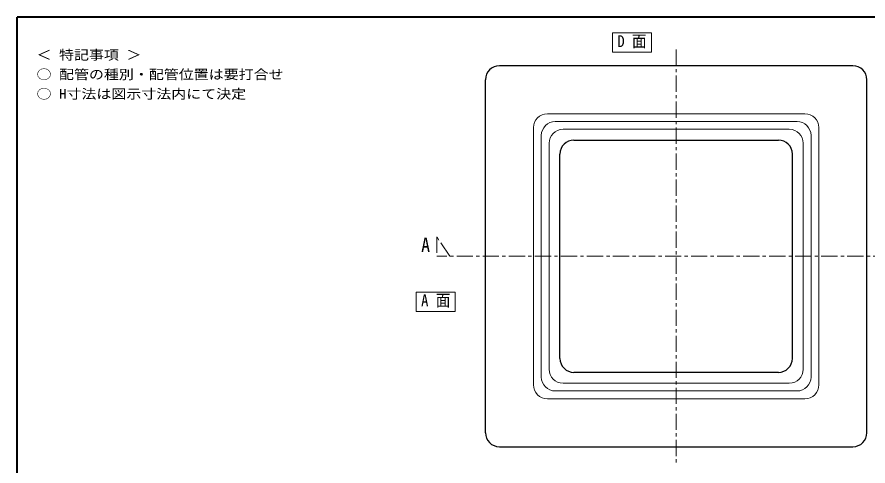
# Model space of a CAD drawing. Units: millimetres, scale not verified. Extents: x -1486 to 1349, y -951 to 1016.
# Drawn here: x -1486 to 344, y 50 to 1016 of the extents above; entities that cross this region are included whole.
import ezdxf
from ezdxf.enums import TextEntityAlignment as Align

# ---------------------------------------------------------------- set-up
doc = ezdxf.new("R2010")
doc.units = ezdxf.units.MM
doc.header["$LTSCALE"] = 7
doc.linetypes.add('CHAIN1', pattern=[8, 5, -1, 1, -1])
doc.layers.add('0-0', color=7, linetype='Continuous', lineweight=18)
doc.styles.add('ＭＳ ゴシック', font='')
doc.styles.get('ＭＳ ゴシック').set_extended_font_data('MS Gothic')

msp = doc.modelspace()

# ---------------------------------------------------------------- linework, layer by layer
at = {"layer": '0-0', "color": 1, "lineweight": 40}
for p in [(-1485.961, -950.661), (1349.039, 1016.339)]:
    msp.add_line(p, (-1485.961, 1016.339), dxfattribs=at)
at = {"layer": '0-0', "color": 4, "linetype": 'CHAIN1', "lineweight": 9}
for p, q in [((-68.461, 946.339), (-68.461, 56.339)), ((-555.461, 501.339), (-583.461, 543.339)), ((-583.461, 543.339), (-583.461, 501.339)), ((446.539, 501.339), (-583.461, 501.339))]:
    msp.add_line(p, q, dxfattribs=at)
at = {"layer": '0-0', "color": 5, "lineweight": 25}
for p, q in [((311.539, 911.339), (-448.461, 911.339)), ((-478.461, 121.339), (-478.461, 881.339)), ((341.539, 121.339), (341.539, 881.339)), ((-288.461, 751.339), (151.539, 751.339)), ((-318.461, 281.339), (-318.461, 721.339)), ((181.539, 281.339), (181.539, 721.339)), ((151.539, 251.339), (-288.461, 251.339)), ((-448.461, 91.339), (311.539, 91.339))]:
    msp.add_line(p, q, dxfattribs=at)
at = {"layer": '0-0', "color": 4, "lineweight": 9}
for p, q in [((208.328, 808.128), (-345.249, 808.128)), ((-375.249, 224.551), (-375.249, 778.128)), ((174.751, 774.551), (-311.672, 774.551)), ((238.328, 224.551), (238.328, 778.128)), ((-341.672, 258.128), (-341.672, 744.551)), ((204.751, 258.128), (204.751, 744.551)), ((-311.672, 228.128), (174.751, 228.128)), ((-345.249, 194.551), (208.328, 194.551))]:
    msp.add_line(p, q, dxfattribs=at)
at = {"layer": '0-0'}
for p, q in [((-328.461, 791.339), (191.539, 791.339)), ((-358.461, 241.339), (-358.461, 761.339)), ((221.539, 241.339), (221.539, 761.339)), ((191.539, 211.339), (-328.461, 211.339))]:
    msp.add_line(p, q, dxfattribs=at)
at = {"layer": '0-0', "color": 3}
for points in [[(-205.461, 982.339), (-121.461, 982.339), (-121.461, 940.339), (-205.461, 940.339)], [(-627.461, 424.339), (-543.461, 424.339), (-543.461, 382.339), (-627.461, 382.339)]]:
    msp.add_lwpolyline(points, close=True, dxfattribs=at)
at = {"layer": '0-0', "color": 5, "lineweight": 25}
for centre, start, end in [((-448.461, 881.339), 90, 180), ((311.539, 881.339), 0, 90), ((-288.461, 721.339), 90, 180), ((151.539, 721.339), 0, 90), ((-288.461, 281.339), 180, 270), ((151.539, 281.339), 270, 0), ((-448.461, 121.339), 180, 270), ((311.539, 121.339), 270, 0)]:
    msp.add_arc(centre, 30, start, end, dxfattribs=at)
at = {"layer": '0-0', "color": 4, "lineweight": 9}
for centre, start, end in [((-345.249, 778.128), 90, 180), ((208.328, 778.128), 0, 90), ((-311.672, 744.551), 90, 180), ((174.751, 744.551), 0, 90), ((-311.672, 258.128), 180, 270), ((174.751, 258.128), 270, 0), ((-345.249, 224.551), 180, 270), ((208.328, 224.551), 270, 0)]:
    msp.add_arc(centre, 30, start, end, dxfattribs=at)
at = {"layer": '0-0'}
for centre, start, end in [((-328.461, 761.339), 90, 180), ((191.539, 761.339), 0, 90), ((-328.461, 241.339), 180, 270), ((191.539, 241.339), 270, 0)]:
    msp.add_arc(centre, 30, start, end, dxfattribs=at)

# ---------------------------------------------------------------- texts
at = {"layer": '0-0', "style": 'ＭＳ ゴシック'}
for s, height, width, p in [('D 面', 25.66, 0.9, (-194.961, 943.839)), ('＜ 特記事項 ＞', 20.53, 1.15, (-1443.961, 918.339)), ('○ 配管の種別・配管位置は要打合せ', 20.53, 1.15, (-1443.961, 876.339)), ('○ H寸法は図示寸法内にて決定', 20.53, 1.15, (-1443.961, 834.339)), ('A', 30.79, 0.9, (-616.711, 501.339)), ('A 面', 25.66, 0.9, (-616.961, 385.839))]:
    msp.add_text(s, height=height, dxfattribs=dict(at, width=width)).set_placement(p, align=Align.BOTTOM_LEFT)

doc.saveas('drawing.dxf')
